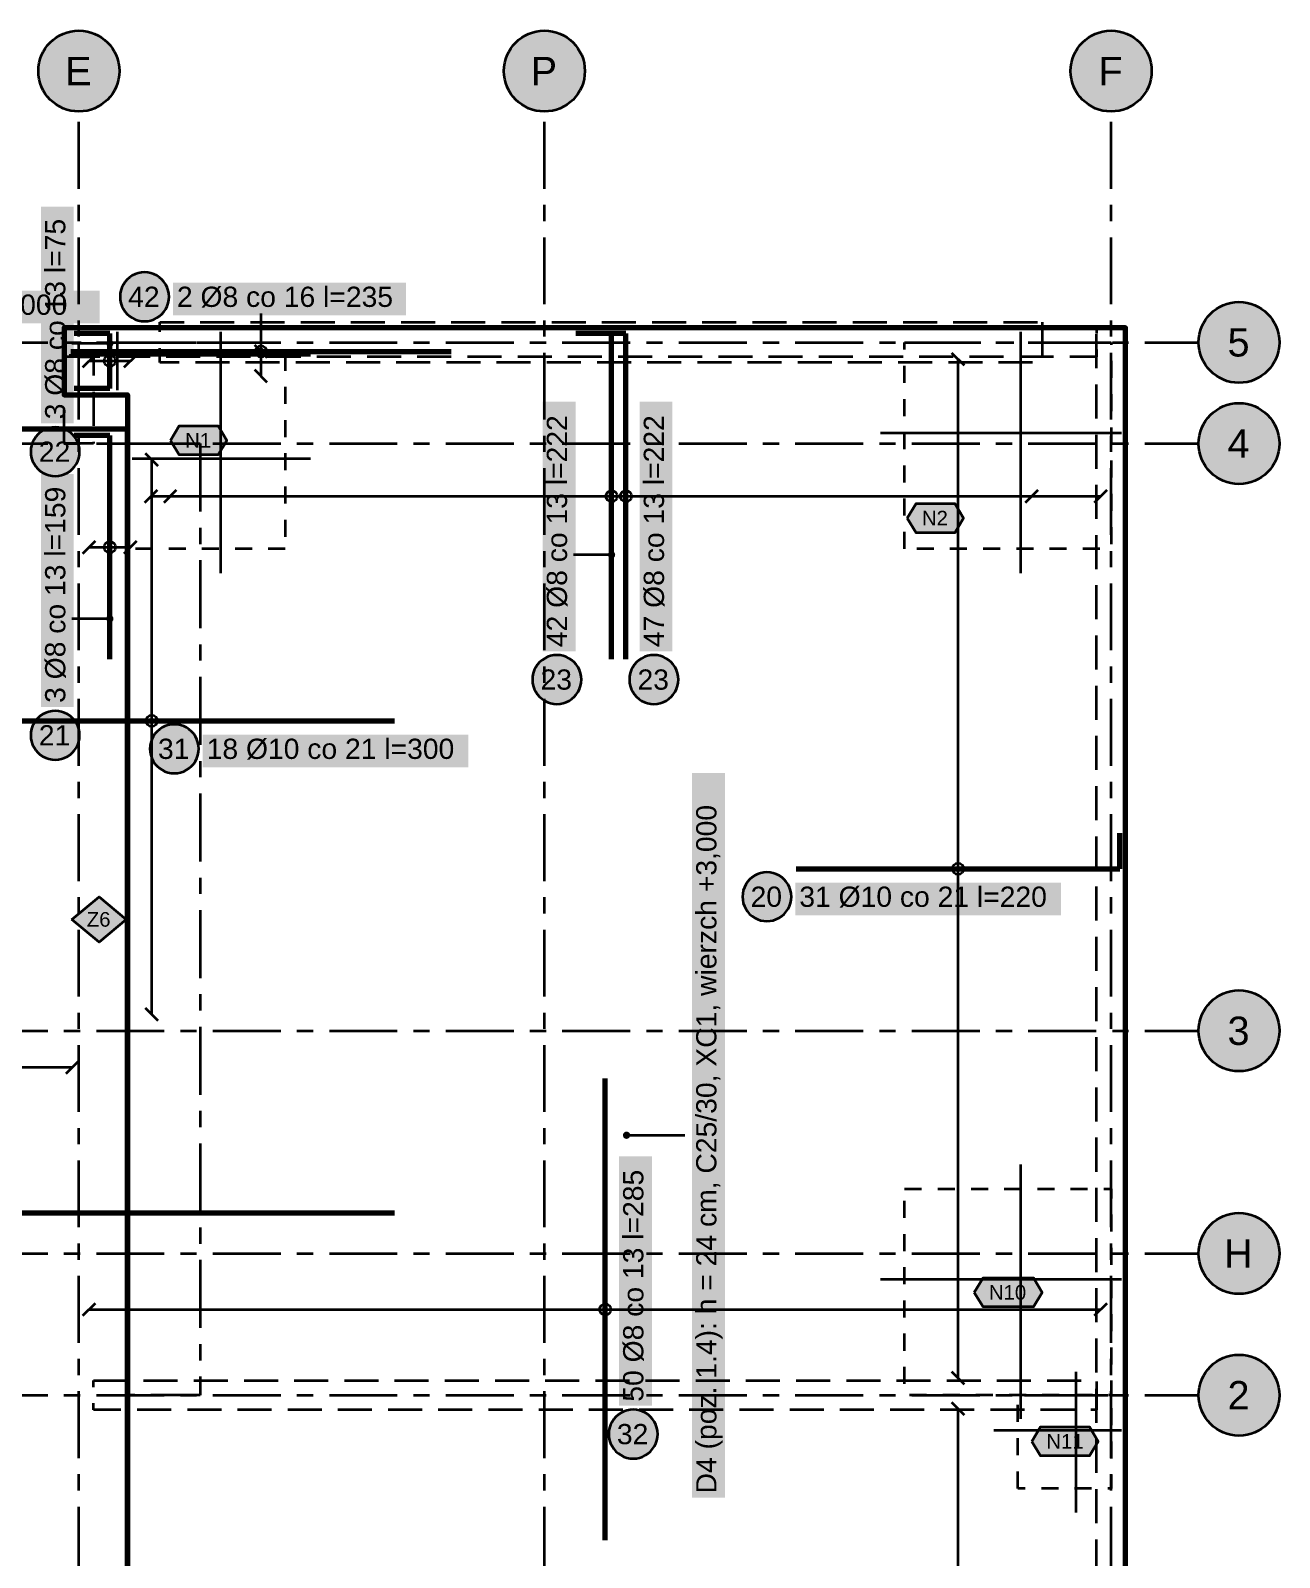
# Model space of a CAD drawing. Header units: metres. Extents: x -3.5 to 19.4, y -3 to 11.3.
# Drawn here: x 11.7 to 19.41, y 1.87 to 11.3 of the extents above; entities that cross this region are included whole.
import ezdxf

# ---------------------------------------------------------------- set-up
doc = ezdxf.new("R2010")
doc.units = ezdxf.units.M
for name, pattern in [('KRESKOWA', [5.25, 4.2, -1.05]), ('KRESKOWA_DROBNA', [3.15, 2.1, -1.05]), ('PUNKTOWA', [10.5, 8.4, -1.05, 0, -1.05])]:
    doc.linetypes.add(name, pattern=pattern)
for name, color, linetype, lineweight in [('A-MASKA', 7, 'Continuous', 18), ('A-OPISY', 2, 'Continuous', 25), ('K-KONSTR', 7, 'Continuous', 50), ('K-OSIE', 1, 'PUNKTOWA', 25), ('K-ZBROJENIE', 1, 'Continuous', 100), ('K-ZBROJENIE-OPIS', 2, 'Continuous', 25)]:
    doc.layers.add(name, color=color, linetype=linetype, lineweight=lineweight)
doc.styles.add('PL_ARIAL', font='arial.ttf')

msp = doc.modelspace()

# ---------------------------------------------------------------- hatches: boundary and pattern name
at = {"layer": 'A-MASKA', "true_color": 0xffffff}
for points in [[(11.9688, 8.8749), (11.9688, 10.2127), (11.7662, 10.2127), (11.7662, 8.8749)], [(12.5806, 9.5412), (14.0194, 9.5412), (14.0194, 9.7438), (12.5806, 9.7438)], [(7.3619, 9.4925), (12.1281, 9.4925), (12.1281, 9.695), (7.3619, 9.695)], [(15.0674, 7.4682), (15.0674, 9.0082), (14.8649, 9.0082), (14.8649, 7.4682)], [(15.6662, 7.4682), (15.6662, 9.0082), (15.4637, 9.0082), (15.4637, 7.4682)], [(11.9688, 7.124), (11.9688, 8.5628), (11.7662, 8.5628), (11.7662, 7.124)], [(12.7645, 6.7507), (14.4055, 6.7507), (14.4055, 6.9532), (12.7645, 6.9532)], [(15.99, 2.2434), (15.99, 6.7166), (15.7875, 6.7166), (15.7875, 2.2434)], [(16.4245, 5.8375), (18.0655, 5.8375), (18.0655, 6.04), (16.4245, 6.04)], [(15.5388, 2.81), (15.5388, 4.35), (15.3362, 4.35), (15.3362, 2.81)]]:
    msp.add_hatch(color=7, dxfattribs=at).paths.add_polyline_path(points)
at = {"layer": 'A-OPISY', "true_color": 0x000000}
msp.add_hatch(color=7, dxfattribs=at).paths.add_polyline_path([(15.405, 4.48), (15.4042, 4.4858), (15.402, 4.4913), (15.3984, 4.4959), (15.3938, 4.4995), (15.3883, 4.5017), (15.3825, 4.5025), (15.3767, 4.5017), (15.3712, 4.4995), (15.3666, 4.4959), (15.363, 4.4913), (15.3608, 4.4858), (15.36, 4.48), (15.3608, 4.4742), (15.363, 4.4688), (15.3666, 4.4641), (15.3712, 4.4605), (15.3767, 4.4583), (15.3825, 4.4575), (15.3883, 4.4583), (15.3938, 4.4605), (15.3984, 4.4641), (15.402, 4.4688), (15.4042, 4.4742)])
at = {"layer": 'K-OSIE', "true_color": 0xffffff}
for points in [[(12.25, 11.05), (12.2479, 11.0826), (12.2415, 11.1147), (12.231, 11.1457), (12.2165, 11.175), (12.1983, 11.2022), (12.1768, 11.2268), (12.1522, 11.2483), (12.125, 11.2665), (12.0957, 11.281), (12.0647, 11.2915), (12.0326, 11.2979), (12, 11.3), (11.9674, 11.2979), (11.9353, 11.2915), (11.9043, 11.281), (11.875, 11.2665), (11.8478, 11.2483), (11.8232, 11.2268), (11.8017, 11.2022), (11.7835, 11.175), (11.769, 11.1457), (11.7585, 11.1147), (11.7521, 11.0826), (11.75, 11.05), (11.7521, 11.0174), (11.7585, 10.9853), (11.769, 10.9543), (11.7835, 10.925), (11.8017, 10.8978), (11.8232, 10.8732), (11.8478, 10.8517), (11.875, 10.8335), (11.9043, 10.819), (11.9353, 10.8085), (11.9674, 10.8021), (12, 10.8), (12.0326, 10.8021), (12.0647, 10.8085), (12.0957, 10.819), (12.125, 10.8335), (12.1522, 10.8517), (12.1768, 10.8732), (12.1983, 10.8978), (12.2165, 10.925), (12.231, 10.9543), (12.2415, 10.9853), (12.2479, 11.0174)], [(15.125, 11.05), (15.1229, 11.0826), (15.1165, 11.1147), (15.106, 11.1457), (15.0915, 11.175), (15.0733, 11.2022), (15.0518, 11.2268), (15.0272, 11.2483), (15, 11.2665), (14.9707, 11.281), (14.9397, 11.2915), (14.9076, 11.2979), (14.875, 11.3), (14.8424, 11.2979), (14.8103, 11.2915), (14.7793, 11.281), (14.75, 11.2665), (14.7228, 11.2483), (14.6982, 11.2268), (14.6767, 11.2022), (14.6585, 11.175), (14.644, 11.1457), (14.6335, 11.1147), (14.6271, 11.0826), (14.625, 11.05), (14.6271, 11.0174), (14.6335, 10.9853), (14.644, 10.9543), (14.6585, 10.925), (14.6767, 10.8978), (14.6982, 10.8732), (14.7228, 10.8517), (14.75, 10.8335), (14.7793, 10.819), (14.8103, 10.8085), (14.8424, 10.8021), (14.875, 10.8), (14.9076, 10.8021), (14.9397, 10.8085), (14.9707, 10.819), (15, 10.8335), (15.0272, 10.8517), (15.0518, 10.8732), (15.0733, 10.8978), (15.0915, 10.925), (15.106, 10.9543), (15.1165, 10.9853), (15.1229, 11.0174)], [(18.625, 11.05), (18.6229, 11.0826), (18.6165, 11.1147), (18.606, 11.1457), (18.5915, 11.175), (18.5733, 11.2022), (18.5518, 11.2268), (18.5272, 11.2483), (18.5, 11.2665), (18.4707, 11.281), (18.4397, 11.2915), (18.4076, 11.2979), (18.375, 11.3), (18.3424, 11.2979), (18.3103, 11.2915), (18.2793, 11.281), (18.25, 11.2665), (18.2228, 11.2483), (18.1982, 11.2268), (18.1767, 11.2022), (18.1585, 11.175), (18.144, 11.1457), (18.1335, 11.1147), (18.1271, 11.0826), (18.125, 11.05), (18.1271, 11.0174), (18.1335, 10.9853), (18.144, 10.9543), (18.1585, 10.925), (18.1767, 10.8978), (18.1982, 10.8732), (18.2228, 10.8517), (18.25, 10.8335), (18.2793, 10.819), (18.3103, 10.8085), (18.3424, 10.8021), (18.375, 10.8), (18.4076, 10.8021), (18.4397, 10.8085), (18.4707, 10.819), (18.5, 10.8335), (18.5272, 10.8517), (18.5518, 10.8732), (18.5733, 10.8978), (18.5915, 10.925), (18.606, 10.9543), (18.6165, 10.9853), (18.6229, 11.0174)], [(19.415, 9.375), (19.4129, 9.4076), (19.4065, 9.4397), (19.396, 9.4707), (19.3815, 9.5), (19.3633, 9.5272), (19.3418, 9.5518), (19.3172, 9.5733), (19.29, 9.5915), (19.2607, 9.606), (19.2297, 9.6165), (19.1976, 9.6229), (19.165, 9.625), (19.1324, 9.6229), (19.1003, 9.6165), (19.0693, 9.606), (19.04, 9.5915), (19.0128, 9.5733), (18.9882, 9.5518), (18.9667, 9.5272), (18.9485, 9.5), (18.934, 9.4707), (18.9235, 9.4397), (18.9171, 9.4076), (18.915, 9.375), (18.9171, 9.3424), (18.9235, 9.3103), (18.934, 9.2793), (18.9485, 9.25), (18.9667, 9.2228), (18.9882, 9.1982), (19.0128, 9.1767), (19.04, 9.1585), (19.0693, 9.144), (19.1003, 9.1335), (19.1324, 9.1271), (19.165, 9.125), (19.1976, 9.1271), (19.2297, 9.1335), (19.2607, 9.144), (19.29, 9.1585), (19.3172, 9.1767), (19.3418, 9.1982), (19.3633, 9.2228), (19.3815, 9.25), (19.396, 9.2793), (19.4065, 9.3103), (19.4129, 9.3424)], [(19.415, 8.75), (19.4129, 8.7826), (19.4065, 8.8147), (19.396, 8.8457), (19.3815, 8.875), (19.3633, 8.9022), (19.3418, 8.9268), (19.3172, 8.9483), (19.29, 8.9665), (19.2607, 8.981), (19.2297, 8.9915), (19.1976, 8.9979), (19.165, 9), (19.1324, 8.9979), (19.1003, 8.9915), (19.0693, 8.981), (19.04, 8.9665), (19.0128, 8.9483), (18.9882, 8.9268), (18.9667, 8.9022), (18.9485, 8.875), (18.934, 8.8457), (18.9235, 8.8147), (18.9171, 8.7826), (18.915, 8.75), (18.9171, 8.7174), (18.9235, 8.6853), (18.934, 8.6543), (18.9485, 8.625), (18.9667, 8.5978), (18.9882, 8.5732), (19.0128, 8.5517), (19.04, 8.5335), (19.0693, 8.519), (19.1003, 8.5085), (19.1324, 8.5021), (19.165, 8.5), (19.1976, 8.5021), (19.2297, 8.5085), (19.2607, 8.519), (19.29, 8.5335), (19.3172, 8.5517), (19.3418, 8.5732), (19.3633, 8.5978), (19.3815, 8.625), (19.396, 8.6543), (19.4065, 8.6853), (19.4129, 8.7174)], [(19.415, 5.125), (19.4129, 5.1576), (19.4065, 5.1897), (19.396, 5.2207), (19.3815, 5.25), (19.3633, 5.2772), (19.3418, 5.3018), (19.3172, 5.3233), (19.29, 5.3415), (19.2607, 5.356), (19.2297, 5.3665), (19.1976, 5.3729), (19.165, 5.375), (19.1324, 5.3729), (19.1003, 5.3665), (19.0693, 5.356), (19.04, 5.3415), (19.0128, 5.3233), (18.9882, 5.3018), (18.9667, 5.2772), (18.9485, 5.25), (18.934, 5.2207), (18.9235, 5.1897), (18.9171, 5.1576), (18.915, 5.125), (18.9171, 5.0924), (18.9235, 5.0603), (18.934, 5.0293), (18.9485, 5), (18.9667, 4.9728), (18.9882, 4.9482), (19.0128, 4.9267), (19.04, 4.9085), (19.0693, 4.894), (19.1003, 4.8835), (19.1324, 4.8771), (19.165, 4.875), (19.1976, 4.8771), (19.2297, 4.8835), (19.2607, 4.894), (19.29, 4.9085), (19.3172, 4.9267), (19.3418, 4.9482), (19.3633, 4.9728), (19.3815, 5), (19.396, 5.0293), (19.4065, 5.0603), (19.4129, 5.0924)], [(19.415, 3.75), (19.4129, 3.7826), (19.4065, 3.8147), (19.396, 3.8457), (19.3815, 3.875), (19.3633, 3.9022), (19.3418, 3.9268), (19.3172, 3.9483), (19.29, 3.9665), (19.2607, 3.981), (19.2297, 3.9915), (19.1976, 3.9979), (19.165, 4), (19.1324, 3.9979), (19.1003, 3.9915), (19.0693, 3.981), (19.04, 3.9665), (19.0128, 3.9483), (18.9882, 3.9268), (18.9667, 3.9022), (18.9485, 3.875), (18.934, 3.8457), (18.9235, 3.8147), (18.9171, 3.7826), (18.915, 3.75), (18.9171, 3.7174), (18.9235, 3.6853), (18.934, 3.6543), (18.9485, 3.625), (18.9667, 3.5978), (18.9882, 3.5732), (19.0128, 3.5517), (19.04, 3.5335), (19.0693, 3.519), (19.1003, 3.5085), (19.1324, 3.5021), (19.165, 3.5), (19.1976, 3.5021), (19.2297, 3.5085), (19.2607, 3.519), (19.29, 3.5335), (19.3172, 3.5517), (19.3418, 3.5732), (19.3633, 3.5978), (19.3815, 3.625), (19.396, 3.6543), (19.4065, 3.6853), (19.4129, 3.7174)], [(19.415, 2.875), (19.4129, 2.9076), (19.4065, 2.9397), (19.396, 2.9707), (19.3815, 3), (19.3633, 3.0272), (19.3418, 3.0518), (19.3172, 3.0733), (19.29, 3.0915), (19.2607, 3.106), (19.2297, 3.1165), (19.1976, 3.1229), (19.165, 3.125), (19.1324, 3.1229), (19.1003, 3.1165), (19.0693, 3.106), (19.04, 3.0915), (19.0128, 3.0733), (18.9882, 3.0518), (18.9667, 3.0272), (18.9485, 3), (18.934, 2.9707), (18.9235, 2.9397), (18.9171, 2.9076), (18.915, 2.875), (18.9171, 2.8424), (18.9235, 2.8103), (18.934, 2.7793), (18.9485, 2.75), (18.9667, 2.7228), (18.9882, 2.6982), (19.0128, 2.6767), (19.04, 2.6585), (19.0693, 2.644), (19.1003, 2.6335), (19.1324, 2.6271), (19.165, 2.625), (19.1976, 2.6271), (19.2297, 2.6335), (19.2607, 2.644), (19.29, 2.6585), (19.3172, 2.6767), (19.3418, 2.6982), (19.3633, 2.7228), (19.3815, 2.75), (19.396, 2.7793), (19.4065, 2.8103), (19.4129, 2.8424)]]:
    msp.add_hatch(color=7, dxfattribs=at).paths.add_polyline_path(points)
at = {"layer": 'K-ZBROJENIE-OPIS', "true_color": 0xffffff}
for points in [[(12.5566, 9.6562), (12.5553, 9.676), (12.5515, 9.6953), (12.5451, 9.7141), (12.5364, 9.7318), (12.5254, 9.7482), (12.5124, 9.7631), (12.4975, 9.7761), (12.4811, 9.7871), (12.4634, 9.7958), (12.4447, 9.8021), (12.4253, 9.806), (12.4056, 9.8073), (12.3858, 9.806), (12.3665, 9.8021), (12.3478, 9.7958), (12.33, 9.7871), (12.3136, 9.7761), (12.2988, 9.7631), (12.2857, 9.7482), (12.2748, 9.7318), (12.266, 9.7141), (12.2597, 9.6953), (12.2558, 9.676), (12.2545, 9.6562), (12.2558, 9.6365), (12.2597, 9.6172), (12.266, 9.5984), (12.2748, 9.5807), (12.2857, 9.5643), (12.2988, 9.5494), (12.3136, 9.5364), (12.33, 9.5254), (12.3478, 9.5167), (12.3665, 9.5104), (12.3858, 9.5065), (12.4056, 9.5052), (12.4253, 9.5065), (12.4447, 9.5104), (12.4634, 9.5167), (12.4811, 9.5254), (12.4975, 9.5364), (12.5124, 9.5494), (12.5254, 9.5643), (12.5364, 9.5807), (12.5451, 9.5984), (12.5515, 9.6172), (12.5553, 9.6365)], [(12.0048, 8.6999), (12.0035, 8.7196), (11.9996, 8.739), (11.9933, 8.7577), (11.9846, 8.7754), (11.9736, 8.7918), (11.9606, 8.8067), (11.9457, 8.8197), (11.9293, 8.8307), (11.9116, 8.8394), (11.8928, 8.8458), (11.8735, 8.8496), (11.8537, 8.8509), (11.834, 8.8496), (11.8147, 8.8458), (11.7959, 8.8394), (11.7782, 8.8307), (11.7618, 8.8197), (11.7469, 8.8067), (11.7339, 8.7918), (11.7229, 8.7754), (11.7142, 8.7577), (11.7079, 8.739), (11.704, 8.7196), (11.7027, 8.6999), (11.704, 8.6802), (11.7079, 8.6608), (11.7142, 8.6421), (11.7229, 8.6244), (11.7339, 8.6079), (11.7469, 8.5931), (11.7618, 8.5801), (11.7782, 8.5691), (11.7959, 8.5603), (11.8147, 8.554), (11.834, 8.5501), (11.8537, 8.5488), (11.8735, 8.5501), (11.8928, 8.554), (11.9116, 8.5603), (11.9293, 8.5691), (11.9457, 8.5801), (11.9606, 8.5931), (11.9736, 8.6079), (11.9846, 8.6244), (11.9933, 8.6421), (11.9996, 8.6608), (12.0035, 8.6802)], [(12.5664, 8.77), (12.6204, 8.86), (12.8596, 8.86), (12.9136, 8.77), (12.8596, 8.68), (12.6204, 8.68)], [(17.1164, 8.29), (17.1704, 8.38), (17.4096, 8.38), (17.4636, 8.29), (17.4096, 8.2), (17.1704, 8.2)], [(15.1034, 7.2932), (15.1021, 7.313), (15.0983, 7.3323), (15.0919, 7.351), (15.0832, 7.3688), (15.0722, 7.3852), (15.0592, 7.4), (15.0443, 7.4131), (15.0279, 7.424), (15.0102, 7.4328), (14.9915, 7.4391), (14.9721, 7.443), (14.9524, 7.4443), (14.9327, 7.443), (14.9133, 7.4391), (14.8946, 7.4328), (14.8769, 7.424), (14.8604, 7.4131), (14.8456, 7.4), (14.8326, 7.3852), (14.8216, 7.3688), (14.8128, 7.351), (14.8065, 7.3323), (14.8026, 7.313), (14.8013, 7.2932), (14.8026, 7.2735), (14.8065, 7.2541), (14.8128, 7.2354), (14.8216, 7.2177), (14.8326, 7.2013), (14.8456, 7.1864), (14.8604, 7.1734), (14.8769, 7.1624), (14.8946, 7.1537), (14.9133, 7.1473), (14.9327, 7.1435), (14.9524, 7.1422), (14.9721, 7.1435), (14.9915, 7.1473), (15.0102, 7.1537), (15.0279, 7.1624), (15.0443, 7.1734), (15.0592, 7.1864), (15.0722, 7.2013), (15.0832, 7.2177), (15.0919, 7.2354), (15.0983, 7.2541), (15.1021, 7.2735)], [(15.7023, 7.2932), (15.701, 7.313), (15.6971, 7.3323), (15.6908, 7.351), (15.6821, 7.3688), (15.6711, 7.3852), (15.6581, 7.4), (15.6432, 7.4131), (15.6268, 7.424), (15.6091, 7.4328), (15.5903, 7.4391), (15.571, 7.443), (15.5512, 7.4443), (15.5315, 7.443), (15.5122, 7.4391), (15.4934, 7.4328), (15.4757, 7.424), (15.4593, 7.4131), (15.4444, 7.4), (15.4314, 7.3852), (15.4204, 7.3688), (15.4117, 7.351), (15.4054, 7.3323), (15.4015, 7.313), (15.4002, 7.2932), (15.4015, 7.2735), (15.4054, 7.2541), (15.4117, 7.2354), (15.4204, 7.2177), (15.4314, 7.2013), (15.4444, 7.1864), (15.4593, 7.1734), (15.4757, 7.1624), (15.4934, 7.1537), (15.5122, 7.1473), (15.5315, 7.1435), (15.5512, 7.1422), (15.571, 7.1435), (15.5903, 7.1473), (15.6091, 7.1537), (15.6268, 7.1624), (15.6432, 7.1734), (15.6581, 7.1864), (15.6711, 7.2013), (15.6821, 7.2177), (15.6908, 7.2354), (15.6971, 7.2541), (15.701, 7.2735)], [(12.0048, 6.949), (12.0035, 6.9687), (11.9996, 6.9881), (11.9933, 7.0068), (11.9846, 7.0245), (11.9736, 7.0409), (11.9606, 7.0558), (11.9457, 7.0688), (11.9293, 7.0798), (11.9116, 7.0885), (11.8928, 7.0949), (11.8735, 7.0987), (11.8537, 7.1), (11.834, 7.0987), (11.8147, 7.0949), (11.7959, 7.0885), (11.7782, 7.0798), (11.7618, 7.0688), (11.7469, 7.0558), (11.7339, 7.0409), (11.7229, 7.0245), (11.7142, 7.0068), (11.7079, 6.9881), (11.704, 6.9687), (11.7027, 6.949), (11.704, 6.9292), (11.7079, 6.9099), (11.7142, 6.8912), (11.7229, 6.8734), (11.7339, 6.857), (11.7469, 6.8422), (11.7618, 6.8291), (11.7782, 6.8182), (11.7959, 6.8094), (11.8147, 6.8031), (11.834, 6.7992), (11.8537, 6.7979), (11.8735, 6.7992), (11.8928, 6.8031), (11.9116, 6.8094), (11.9293, 6.8182), (11.9457, 6.8291), (11.9606, 6.8422), (11.9736, 6.857), (11.9846, 6.8734), (11.9933, 6.8912), (11.9996, 6.9099), (12.0035, 6.9292)], [(12.7406, 6.8657), (12.7393, 6.8854), (12.7354, 6.9048), (12.7291, 6.9235), (12.7203, 6.9412), (12.7093, 6.9576), (12.6963, 6.9725), (12.6815, 6.9855), (12.665, 6.9965), (12.6473, 7.0052), (12.6286, 7.0116), (12.6092, 7.0154), (12.5895, 7.0167), (12.5698, 7.0154), (12.5504, 7.0116), (12.5317, 7.0052), (12.514, 6.9965), (12.4976, 6.9855), (12.4827, 6.9725), (12.4697, 6.9576), (12.4587, 6.9412), (12.45, 6.9235), (12.4436, 6.9048), (12.4398, 6.8854), (12.4385, 6.8657), (12.4398, 6.846), (12.4436, 6.8266), (12.45, 6.8079), (12.4587, 6.7902), (12.4697, 6.7737), (12.4827, 6.7589), (12.4976, 6.7459), (12.514, 6.7349), (12.5317, 6.7262), (12.5504, 6.7198), (12.5698, 6.7159), (12.5895, 6.7147), (12.6092, 6.7159), (12.6286, 6.7198), (12.6473, 6.7262), (12.665, 6.7349), (12.6815, 6.7459), (12.6963, 6.7589), (12.7093, 6.7737), (12.7203, 6.7902), (12.7291, 6.8079), (12.7354, 6.8266), (12.7393, 6.846)], [(16.4006, 5.9525), (16.3993, 5.9722), (16.3954, 5.9916), (16.3891, 6.0103), (16.3803, 6.028), (16.3693, 6.0444), (16.3563, 6.0593), (16.3415, 6.0723), (16.325, 6.0833), (16.3073, 6.092), (16.2886, 6.0984), (16.2692, 6.1022), (16.2495, 6.1035), (16.2298, 6.1022), (16.2104, 6.0984), (16.1917, 6.092), (16.174, 6.0833), (16.1576, 6.0723), (16.1427, 6.0593), (16.1297, 6.0444), (16.1187, 6.028), (16.11, 6.0103), (16.1036, 5.9916), (16.0998, 5.9722), (16.0985, 5.9525), (16.0998, 5.9328), (16.1036, 5.9134), (16.11, 5.8947), (16.1187, 5.877), (16.1297, 5.8606), (16.1427, 5.8457), (16.1576, 5.8327), (16.174, 5.8217), (16.1917, 5.813), (16.2104, 5.8066), (16.2298, 5.8028), (16.2495, 5.8015), (16.2692, 5.8028), (16.2886, 5.8066), (16.3073, 5.813), (16.325, 5.8217), (16.3415, 5.8327), (16.3563, 5.8457), (16.3693, 5.8606), (16.3803, 5.877), (16.3891, 5.8947), (16.3954, 5.9134), (16.3993, 5.9328)], [(11.957, 5.8125), (12.125, 5.9525), (12.293, 5.8125), (12.125, 5.6725)], [(17.53, 3.51), (17.584, 3.6), (17.896, 3.6), (17.95, 3.51), (17.896, 3.42), (17.584, 3.42)], [(15.5748, 2.635), (15.5735, 2.6548), (15.5696, 2.6741), (15.5633, 2.6928), (15.5546, 2.7106), (15.5436, 2.727), (15.5306, 2.7418), (15.5157, 2.7549), (15.4993, 2.7658), (15.4816, 2.7746), (15.4628, 2.7809), (15.4435, 2.7848), (15.4238, 2.7861), (15.404, 2.7848), (15.3847, 2.7809), (15.3659, 2.7746), (15.3482, 2.7658), (15.3318, 2.7549), (15.3169, 2.7418), (15.3039, 2.727), (15.2929, 2.7106), (15.2842, 2.6928), (15.2779, 2.6741), (15.274, 2.6548), (15.2727, 2.635), (15.274, 2.6153), (15.2779, 2.5959), (15.2842, 2.5772), (15.2929, 2.5595), (15.3039, 2.5431), (15.3169, 2.5282), (15.3318, 2.5152), (15.3482, 2.5042), (15.3659, 2.4955), (15.3847, 2.4891), (15.404, 2.4853), (15.4238, 2.484), (15.4435, 2.4853), (15.4628, 2.4891), (15.4816, 2.4955), (15.4993, 2.5042), (15.5157, 2.5152), (15.5306, 2.5282), (15.5436, 2.5431), (15.5546, 2.5595), (15.5633, 2.5772), (15.5696, 2.5959), (15.5735, 2.6153)], [(17.8849, 2.59), (17.9389, 2.68), (18.2411, 2.68), (18.2951, 2.59), (18.2411, 2.5), (17.9389, 2.5)]]:
    msp.add_hatch(color=7, dxfattribs=at).paths.add_polyline_path(points)
at = {"layer": 'K-ZBROJENIE-OPIS', "true_color": 0x000000}
for points in [[(12.2138, 9.3688), (12.213, 9.3746), (12.2107, 9.3801), (12.2072, 9.3847), (12.2025, 9.3883), (12.1971, 9.3905), (12.1913, 9.3913), (12.1854, 9.3905), (12.18, 9.3883), (12.1753, 9.3847), (12.1718, 9.3801), (12.1695, 9.3746), (12.1687, 9.3688), (12.1695, 9.363), (12.1718, 9.3575), (12.1753, 9.3529), (12.18, 9.3493), (12.1854, 9.3471), (12.1913, 9.3463), (12.1971, 9.3471), (12.2025, 9.3493), (12.2072, 9.3529), (12.2107, 9.3575), (12.213, 9.363)], [(13.1475, 9.3187), (13.1467, 9.3246), (13.1445, 9.33), (13.1409, 9.3347), (13.1363, 9.3382), (13.1308, 9.3405), (13.125, 9.3413), (13.1192, 9.3405), (13.1137, 9.3382), (13.1091, 9.3347), (13.1055, 9.33), (13.1033, 9.3246), (13.1025, 9.3187), (13.1033, 9.3129), (13.1055, 9.3075), (13.1091, 9.3028), (13.1137, 9.2993), (13.1192, 9.297), (13.125, 9.2962), (13.1308, 9.297), (13.1363, 9.2993), (13.1409, 9.3028), (13.1445, 9.3075), (13.1467, 9.3129)], [(15.3124, 8.0632), (15.3116, 8.069), (15.3094, 8.0745), (15.3058, 8.0791), (15.3011, 8.0827), (15.2957, 8.0849), (15.2899, 8.0857), (15.2841, 8.0849), (15.2786, 8.0827), (15.274, 8.0791), (15.2704, 8.0745), (15.2681, 8.069), (15.2674, 8.0632), (15.2681, 8.0574), (15.2704, 8.0519), (15.274, 8.0473), (15.2786, 8.0437), (15.2841, 8.0415), (15.2899, 8.0407), (15.2957, 8.0415), (15.3011, 8.0437), (15.3058, 8.0473), (15.3094, 8.0519), (15.3116, 8.0574)], [(12.2138, 7.6684), (12.213, 7.6742), (12.2107, 7.6796), (12.2072, 7.6843), (12.2025, 7.6879), (12.1971, 7.6901), (12.1913, 7.6909), (12.1854, 7.6901), (12.18, 7.6879), (12.1753, 7.6843), (12.1718, 7.6796), (12.1695, 7.6742), (12.1687, 7.6684), (12.1695, 7.6626), (12.1718, 7.6571), (12.1753, 7.6525), (12.18, 7.6489), (12.1854, 7.6467), (12.1913, 7.6459), (12.1971, 7.6467), (12.2025, 7.6489), (12.2072, 7.6525), (12.2107, 7.6571), (12.213, 7.6626)]]:
    msp.add_hatch(color=7, dxfattribs=at).paths.add_polyline_path(points)

# ---------------------------------------------------------------- linework, layer by layer
at = {"layer": 'A-OPISY', "lineweight": 35, "ltscale": 0.05}
msp.add_lwpolyline([(15.3825, 4.48), (15.7425, 4.48)], dxfattribs=at)
at = {"layer": 'K-KONSTR', "lineweight": 70, "ltscale": 0.05}
for points in [[(12.3, -0.09), (18.465, -0.09), (18.465, 9.465), (11.91, 9.465), (11.91, 9.05), (12.3, 9.05)], [(-0.09, -0.09), (12.3, -0.09), (12.3, 8.84), (-0.09, 8.84)]]:
    msp.add_lwpolyline(points, close=True, dxfattribs=at)
at = {"layer": 'K-KONSTR', "linetype": 'KRESKOWA', "lineweight": 35, "ltscale": 0.05, "flags": 128}
for points in [[(11.91, 9.465), (18.285, 9.465), (18.285, 9.285), (11.91, 9.285)], [(17.95, 9.5), (17.95, 9.25), (12.5, 9.25), (12.5, 9.5)], [(18.285, 9.465), (18.465, 9.465), (18.465, -0.09), (18.285, -0.09)], [(11.91, 8.75), (11.91, 8.84), (11.91, 9.285), (12.09, 9.285), (12.09, 8.75)], [(12.09, 2.965), (18.285, 2.965), (18.285, 2.785), (12.09, 2.785)]]:
    msp.add_lwpolyline(points, close=True, dxfattribs=at)
at = {"layer": 'K-OSIE', "linetype": 'PUNKTOWA', "lineweight": 35, "ltscale": 0.049096, "flags": 128}
for points in [[(12, -2.5), (12, 10.8)], [(14.875, -2.5), (14.875, 10.8)], [(18.375, -2.5), (18.375, 10.8)]]:
    msp.add_lwpolyline(points, dxfattribs=at)
at = {"layer": 'K-OSIE', "linetype": 'PUNKTOWA', "lineweight": 35, "ltscale": 0.049932, "flags": 128}
for points in [[(-3, 9.375), (18.915, 9.375)], [(-3, 8.75), (18.915, 8.75)], [(-3, 5.125), (18.915, 5.125)], [(-3, 3.75), (18.915, 3.75)], [(-3, 2.875), (18.915, 2.875)]]:
    msp.add_lwpolyline(points, dxfattribs=at)
at = {"layer": 'K-OSIE', "linetype": 'Continuous', "lineweight": 35, "ltscale": 0.05}
for centre in [(12, 11.05), (14.875, 11.05), (18.375, 11.05), (19.165, 9.375), (19.165, 8.75), (19.165, 5.125), (19.165, 3.75), (19.165, 2.875)]:
    msp.add_circle(centre, 0.25, dxfattribs=at)
at = {"layer": 'K-ZBROJENIE', "lineweight": 70, "ltscale": 0.05}
for points in [[(12.1913, 9.43), (11.9712, 9.43)], [(12.1913, 9.09), (12.1913, 9.43)], [(15.2899, 9.43), (15.0699, 9.43)], [(15.3788, 9.43), (15.1587, 9.43)], [(15.2899, 7.42), (15.2899, 9.43)], [(15.3788, 7.42), (15.3788, 9.43)], [(11.95, 9.3187), (14.3, 9.3187)], [(12.1913, 9.09), (11.9712, 9.09)], [(12.1913, 8.8), (11.9712, 8.8)], [(12.1913, 7.42), (12.1913, 8.8)], [(10.95, 7.0382), (13.95, 7.0382)], [(18.43, 6.125), (18.43, 6.345)], [(16.43, 6.125), (18.43, 6.125)], [(15.2513, 1.98), (15.2513, 4.83)], [(8.4, 4), (13.95, 4)]]:
    msp.add_lwpolyline(points, dxfattribs=at)
at = {"layer": 'K-ZBROJENIE', "lineweight": 35, "ltscale": 0.05}
for points in [[(12.2391, 9.08), (12.2391, 9.44)], [(12.8766, 7.95), (12.8766, 9.44)], [(17.8172, 7.95), (17.8172, 9.44)], [(11.94, 9.2953), (13.43, 9.2953)], [(16.95, 8.8172), (18.44, 8.8172)], [(12.33, 8.6578), (13.43, 8.6578)], [(17.8172, 2.73), (17.8172, 4.3)], [(16.95, 3.5922), (18.44, 3.5922)], [(18.1594, 2.15), (18.1594, 3.02)], [(17.65, 2.6594), (18.44, 2.6594)]]:
    msp.add_lwpolyline(points, dxfattribs=at)
at = {"layer": 'K-ZBROJENIE-OPIS', "lineweight": 35, "ltscale": 0.05}
for points in [[(12.5566, 9.6562), (12.5553, 9.676), (12.5515, 9.6953), (12.5451, 9.7141), (12.5364, 9.7318), (12.5254, 9.7482), (12.5124, 9.7631), (12.4975, 9.7761), (12.4811, 9.7871), (12.4634, 9.7958), (12.4447, 9.8021), (12.4253, 9.806), (12.4056, 9.8073), (12.3858, 9.806), (12.3665, 9.8021), (12.3478, 9.7958), (12.33, 9.7871), (12.3136, 9.7761), (12.2988, 9.7631), (12.2857, 9.7482), (12.2748, 9.7318), (12.266, 9.7141), (12.2597, 9.6953), (12.2558, 9.676), (12.2545, 9.6562), (12.2558, 9.6365), (12.2597, 9.6172), (12.266, 9.5984), (12.2748, 9.5807), (12.2857, 9.5643), (12.2988, 9.5494), (12.3136, 9.5364), (12.33, 9.5254), (12.3478, 9.5167), (12.3665, 9.5104), (12.3858, 9.5065), (12.4056, 9.5052), (12.4253, 9.5065), (12.4447, 9.5104), (12.4634, 9.5167), (12.4811, 9.5254), (12.4975, 9.5364), (12.5124, 9.5494), (12.5254, 9.5643), (12.5364, 9.5807), (12.5451, 9.5984), (12.5515, 9.6172), (12.5553, 9.6365)], [(12.0048, 8.6999), (12.0035, 8.7196), (11.9996, 8.739), (11.9933, 8.7577), (11.9846, 8.7754), (11.9736, 8.7918), (11.9606, 8.8067), (11.9457, 8.8197), (11.9293, 8.8307), (11.9116, 8.8394), (11.8928, 8.8458), (11.8735, 8.8496), (11.8537, 8.8509), (11.834, 8.8496), (11.8147, 8.8458), (11.7959, 8.8394), (11.7782, 8.8307), (11.7618, 8.8197), (11.7469, 8.8067), (11.7339, 8.7918), (11.7229, 8.7754), (11.7142, 8.7577), (11.7079, 8.739), (11.704, 8.7196), (11.7027, 8.6999), (11.704, 8.6802), (11.7079, 8.6608), (11.7142, 8.6421), (11.7229, 8.6244), (11.7339, 8.6079), (11.7469, 8.5931), (11.7618, 8.5801), (11.7782, 8.5691), (11.7959, 8.5603), (11.8147, 8.554), (11.834, 8.5501), (11.8537, 8.5488), (11.8735, 8.5501), (11.8928, 8.554), (11.9116, 8.5603), (11.9293, 8.5691), (11.9457, 8.5801), (11.9606, 8.5931), (11.9736, 8.6079), (11.9846, 8.6244), (11.9933, 8.6421), (11.9996, 8.6608), (12.0035, 8.6802)], [(12.5664, 8.77), (12.6204, 8.86), (12.8596, 8.86), (12.9136, 8.77), (12.8596, 8.68), (12.6204, 8.68)], [(17.1164, 8.29), (17.1704, 8.38), (17.4096, 8.38), (17.4636, 8.29), (17.4096, 8.2), (17.1704, 8.2)], [(15.1034, 7.2932), (15.1021, 7.313), (15.0983, 7.3323), (15.0919, 7.351), (15.0832, 7.3688), (15.0722, 7.3852), (15.0592, 7.4), (15.0443, 7.4131), (15.0279, 7.424), (15.0102, 7.4328), (14.9915, 7.4391), (14.9721, 7.443), (14.9524, 7.4443), (14.9327, 7.443), (14.9133, 7.4391), (14.8946, 7.4328), (14.8769, 7.424), (14.8604, 7.4131), (14.8456, 7.4), (14.8326, 7.3852), (14.8216, 7.3688), (14.8128, 7.351), (14.8065, 7.3323), (14.8026, 7.313), (14.8013, 7.2932), (14.8026, 7.2735), (14.8065, 7.2541), (14.8128, 7.2354), (14.8216, 7.2177), (14.8326, 7.2013), (14.8456, 7.1864), (14.8604, 7.1734), (14.8769, 7.1624), (14.8946, 7.1537), (14.9133, 7.1473), (14.9327, 7.1435), (14.9524, 7.1422), (14.9721, 7.1435), (14.9915, 7.1473), (15.0102, 7.1537), (15.0279, 7.1624), (15.0443, 7.1734), (15.0592, 7.1864), (15.0722, 7.2013), (15.0832, 7.2177), (15.0919, 7.2354), (15.0983, 7.2541), (15.1021, 7.2735)], [(15.7023, 7.2932), (15.701, 7.313), (15.6971, 7.3323), (15.6908, 7.351), (15.6821, 7.3688), (15.6711, 7.3852), (15.6581, 7.4), (15.6432, 7.4131), (15.6268, 7.424), (15.6091, 7.4328), (15.5903, 7.4391), (15.571, 7.443), (15.5512, 7.4443), (15.5315, 7.443), (15.5122, 7.4391), (15.4934, 7.4328), (15.4757, 7.424), (15.4593, 7.4131), (15.4444, 7.4), (15.4314, 7.3852), (15.4204, 7.3688), (15.4117, 7.351), (15.4054, 7.3323), (15.4015, 7.313), (15.4002, 7.2932), (15.4015, 7.2735), (15.4054, 7.2541), (15.4117, 7.2354), (15.4204, 7.2177), (15.4314, 7.2013), (15.4444, 7.1864), (15.4593, 7.1734), (15.4757, 7.1624), (15.4934, 7.1537), (15.5122, 7.1473), (15.5315, 7.1435), (15.5512, 7.1422), (15.571, 7.1435), (15.5903, 7.1473), (15.6091, 7.1537), (15.6268, 7.1624), (15.6432, 7.1734), (15.6581, 7.1864), (15.6711, 7.2013), (15.6821, 7.2177), (15.6908, 7.2354), (15.6971, 7.2541), (15.701, 7.2735)], [(12.0048, 6.949), (12.0035, 6.9687), (11.9996, 6.9881), (11.9933, 7.0068), (11.9846, 7.0245), (11.9736, 7.0409), (11.9606, 7.0558), (11.9457, 7.0688), (11.9293, 7.0798), (11.9116, 7.0885), (11.8928, 7.0949), (11.8735, 7.0987), (11.8537, 7.1), (11.834, 7.0987), (11.8147, 7.0949), (11.7959, 7.0885), (11.7782, 7.0798), (11.7618, 7.0688), (11.7469, 7.0558), (11.7339, 7.0409), (11.7229, 7.0245), (11.7142, 7.0068), (11.7079, 6.9881), (11.704, 6.9687), (11.7027, 6.949), (11.704, 6.9292), (11.7079, 6.9099), (11.7142, 6.8912), (11.7229, 6.8734), (11.7339, 6.857), (11.7469, 6.8422), (11.7618, 6.8291), (11.7782, 6.8182), (11.7959, 6.8094), (11.8147, 6.8031), (11.834, 6.7992), (11.8537, 6.7979), (11.8735, 6.7992), (11.8928, 6.8031), (11.9116, 6.8094), (11.9293, 6.8182), (11.9457, 6.8291), (11.9606, 6.8422), (11.9736, 6.857), (11.9846, 6.8734), (11.9933, 6.8912), (11.9996, 6.9099), (12.0035, 6.9292)], [(12.7406, 6.8657), (12.7393, 6.8854), (12.7354, 6.9048), (12.7291, 6.9235), (12.7203, 6.9412), (12.7093, 6.9576), (12.6963, 6.9725), (12.6815, 6.9855), (12.665, 6.9965), (12.6473, 7.0052), (12.6286, 7.0116), (12.6092, 7.0154), (12.5895, 7.0167), (12.5698, 7.0154), (12.5504, 7.0116), (12.5317, 7.0052), (12.514, 6.9965), (12.4976, 6.9855), (12.4827, 6.9725), (12.4697, 6.9576), (12.4587, 6.9412), (12.45, 6.9235), (12.4436, 6.9048), (12.4398, 6.8854), (12.4385, 6.8657), (12.4398, 6.846), (12.4436, 6.8266), (12.45, 6.8079), (12.4587, 6.7902), (12.4697, 6.7737), (12.4827, 6.7589), (12.4976, 6.7459), (12.514, 6.7349), (12.5317, 6.7262), (12.5504, 6.7198), (12.5698, 6.7159), (12.5895, 6.7147), (12.6092, 6.7159), (12.6286, 6.7198), (12.6473, 6.7262), (12.665, 6.7349), (12.6815, 6.7459), (12.6963, 6.7589), (12.7093, 6.7737), (12.7203, 6.7902), (12.7291, 6.8079), (12.7354, 6.8266), (12.7393, 6.846)], [(16.4006, 5.9525), (16.3993, 5.9722), (16.3954, 5.9916), (16.3891, 6.0103), (16.3803, 6.028), (16.3693, 6.0444), (16.3563, 6.0593), (16.3415, 6.0723), (16.325, 6.0833), (16.3073, 6.092), (16.2886, 6.0984), (16.2692, 6.1022), (16.2495, 6.1035), (16.2298, 6.1022), (16.2104, 6.0984), (16.1917, 6.092), (16.174, 6.0833), (16.1576, 6.0723), (16.1427, 6.0593), (16.1297, 6.0444), (16.1187, 6.028), (16.11, 6.0103), (16.1036, 5.9916), (16.0998, 5.9722), (16.0985, 5.9525), (16.0998, 5.9328), (16.1036, 5.9134), (16.11, 5.8947), (16.1187, 5.877), (16.1297, 5.8606), (16.1427, 5.8457), (16.1576, 5.8327), (16.174, 5.8217), (16.1917, 5.813), (16.2104, 5.8066), (16.2298, 5.8028), (16.2495, 5.8015), (16.2692, 5.8028), (16.2886, 5.8066), (16.3073, 5.813), (16.325, 5.8217), (16.3415, 5.8327), (16.3563, 5.8457), (16.3693, 5.8606), (16.3803, 5.877), (16.3891, 5.8947), (16.3954, 5.9134), (16.3993, 5.9328)], [(11.957, 5.8125), (12.125, 5.9525), (12.293, 5.8125), (12.125, 5.6725)], [(17.53, 3.51), (17.584, 3.6), (17.896, 3.6), (17.95, 3.51), (17.896, 3.42), (17.584, 3.42)], [(15.5748, 2.635), (15.5735, 2.6548), (15.5696, 2.6741), (15.5633, 2.6928), (15.5546, 2.7106), (15.5436, 2.727), (15.5306, 2.7418), (15.5157, 2.7549), (15.4993, 2.7658), (15.4816, 2.7746), (15.4628, 2.7809), (15.4435, 2.7848), (15.4238, 2.7861), (15.404, 2.7848), (15.3847, 2.7809), (15.3659, 2.7746), (15.3482, 2.7658), (15.3318, 2.7549), (15.3169, 2.7418), (15.3039, 2.727), (15.2929, 2.7106), (15.2842, 2.6928), (15.2779, 2.6741), (15.274, 2.6548), (15.2727, 2.635), (15.274, 2.6153), (15.2779, 2.5959), (15.2842, 2.5772), (15.2929, 2.5595), (15.3039, 2.5431), (15.3169, 2.5282), (15.3318, 2.5152), (15.3482, 2.5042), (15.3659, 2.4955), (15.3847, 2.4891), (15.404, 2.4853), (15.4238, 2.484), (15.4435, 2.4853), (15.4628, 2.4891), (15.4816, 2.4955), (15.4993, 2.5042), (15.5157, 2.5152), (15.5306, 2.5282), (15.5436, 2.5431), (15.5546, 2.5595), (15.5633, 2.5772), (15.5696, 2.5959), (15.5735, 2.6153)], [(17.8849, 2.59), (17.9389, 2.68), (18.2411, 2.68), (18.2951, 2.59), (18.2411, 2.5), (17.9389, 2.5)]]:
    msp.add_lwpolyline(points, close=True, dxfattribs=at)
for points in [[(13.125, 9.3187), (13.125, 9.5537)], [(12.1913, 9.3688), (11.9563, 9.3688)], [(13.1639, 9.2799), (13.0861, 9.3576)], [(12.0249, 9.2211), (12.1026, 9.2989)], [(12.0638, 9.26), (12.3187, 9.26)], [(12.2799, 9.2211), (12.3576, 9.2989)], [(13.125, 9.1662), (13.125, 9.3187)], [(17.4689, 9.2313), (17.3911, 9.3091)], [(17.43, 2.9798), (17.43, 9.2702)], [(13.1639, 9.1274), (13.0861, 9.2051)], [(12.4889, 8.6104), (12.4111, 8.6882)], [(12.45, 5.2257), (12.45, 8.6493)], [(12.4074, 8.3861), (12.4851, 8.4639)], [(12.4462, 8.425), (18.3113, 8.425)], [(12.526, 8.3861), (12.6038, 8.4639)], [(12.5649, 8.425), (17.8851, 8.425)], [(17.8462, 8.3861), (17.924, 8.4639)], [(18.2724, 8.3861), (18.3501, 8.4639)], [(12.0249, 8.0711), (12.1026, 8.1489)], [(12.0638, 8.11), (12.3187, 8.11)], [(12.2799, 8.0711), (12.3576, 8.1489)], [(15.2899, 8.0632), (15.0549, 8.0632)], [(12.1913, 7.6684), (11.9563, 7.6684)], [(12.4889, 5.1868), (12.4111, 5.2646)], [(11.9213, 4.8611), (11.9991, 4.9389)], [(8.5398, 4.9), (11.9602, 4.9)], [(12.0249, 3.3661), (12.1026, 3.4439)], [(12.0638, 3.405), (18.3113, 3.405)], [(18.2724, 3.3661), (18.3501, 3.4439)], [(17.4689, 2.9409), (17.3911, 3.0187)], [(17.4689, 2.7516), (17.3911, 2.8293)], [(17.43, 0.0846), (17.43, 2.7904)]]:
    msp.add_lwpolyline(points, dxfattribs=at)
at = {"layer": 'K-ZBROJENIE-OPIS', "linetype": 'KRESKOWA_DROBNA', "lineweight": 35, "ltscale": 0.05, "flags": 128}
for points in [[(13.275, 8.1), (12.3, 8.1), (12.3, 9.05), (12, 9.05), (12, 9.375), (13.275, 9.375)], [(17.1, 8.1), (17.1, 9.375), (18.375, 9.375), (18.375, 8.75), (18.375, 8.1)], [(17.1, 4.15), (18.375, 4.15), (18.375, 2.875), (17.1, 2.875)], [(17.8, 2.3), (17.8, 2.875), (18.375, 2.875), (18.375, 2.3)]]:
    msp.add_lwpolyline(points, close=True, dxfattribs=at)
at = {"layer": 'K-ZBROJENIE-OPIS', "linetype": 'PUNKTOWA', "lineweight": 35, "ltscale": 0.05, "flags": 128}
msp.add_lwpolyline([(12.75, 8.75), (12.75, 2.875), (12.3, 2.875), (12.3, 8.75)], close=True, dxfattribs=at)
at = {"layer": 'K-ZBROJENIE-OPIS', "lineweight": 35, "ltscale": 0.05}
for centre in [(13.125, 9.3187), (12.1913, 9.26), (15.2899, 8.425), (15.3788, 8.425), (12.1913, 8.11), (12.45, 7.0382), (17.43, 6.125), (15.2513, 3.405)]:
    msp.add_circle(centre, 0.035, dxfattribs=at)

# ---------------------------------------------------------------- texts
at = {"layer": 'A-OPISY', "style": 'PL_ARIAL'}
msp.add_text('PL-DA (poz. 3.4): h = 25 cm, C30/37, XC4, wierzch +3,000', height=0.125, dxfattribs=at).set_placement((7.3869, 9.545))
msp.add_text('D4 (poz. 1.4): h = 24 cm, C25/30, XC1, wierzch +3,000', height=0.125, rotation=90, dxfattribs=at).set_placement((15.9375, 2.2684))
at = {"layer": 'K-OSIE', "style": 'PL_ARIAL'}
for s, p in [('E', (11.9152, 10.9625)), ('P', (14.7902, 10.9625)), ('F', (18.2973, 10.9625)), ('5', (19.0943, 9.2875)), ('4', (19.0943, 8.6625)), ('3', (19.0943, 5.0375)), ('H', (19.0731, 3.6625)), ('2', (19.0943, 2.7875))]:
    msp.add_text(s, height=0.175, dxfattribs=at).set_placement(p)
at = {"layer": 'K-ZBROJENIE-OPIS', "style": 'PL_ARIAL'}
for s, p in [('3 Ø8 co 13 l=75', (11.9162, 8.8999)), ('42 Ø8 co 13 l=222', (15.0149, 7.4932)), ('47 Ø8 co 13 l=222', (15.6137, 7.4932)), ('3 Ø8 co 13 l=159', (11.9162, 7.149)), ('50 Ø8 co 13 l=285', (15.4863, 2.835))]:
    msp.add_text(s, height=0.125, rotation=90, dxfattribs=at).set_placement(p)
for s, height, p in [('42', 0.125, (12.3045, 9.5938)), ('2 Ø8 co 16 l=235', 0.125, (12.6056, 9.5938)), ('N1', 0.09, (12.6564, 8.725)), ('22', 0.125, (11.7527, 8.6374)), ('N2', 0.09, (17.2064, 8.245)), ('23', 0.125, (14.8513, 7.2307)), ('23', 0.125, (15.4502, 7.2307)), ('21', 0.125, (11.7527, 6.8865)), ('31', 0.125, (12.4885, 6.8032)), ('18 Ø10 co 21 l=300', 0.125, (12.7895, 6.8032)), ('20', 0.125, (16.1485, 5.89)), ('31 Ø10 co 21 l=220', 0.125, (16.4495, 5.89)), ('Z6', 0.09, (12.0487, 5.7675)), ('N10', 0.09, (17.62, 3.465)), ('32', 0.125, (15.3227, 2.5725)), ('N11', 0.09, (17.9749, 2.545))]:
    msp.add_text(s, height=height, dxfattribs=at).set_placement(p)

doc.saveas('drawing.dxf')
